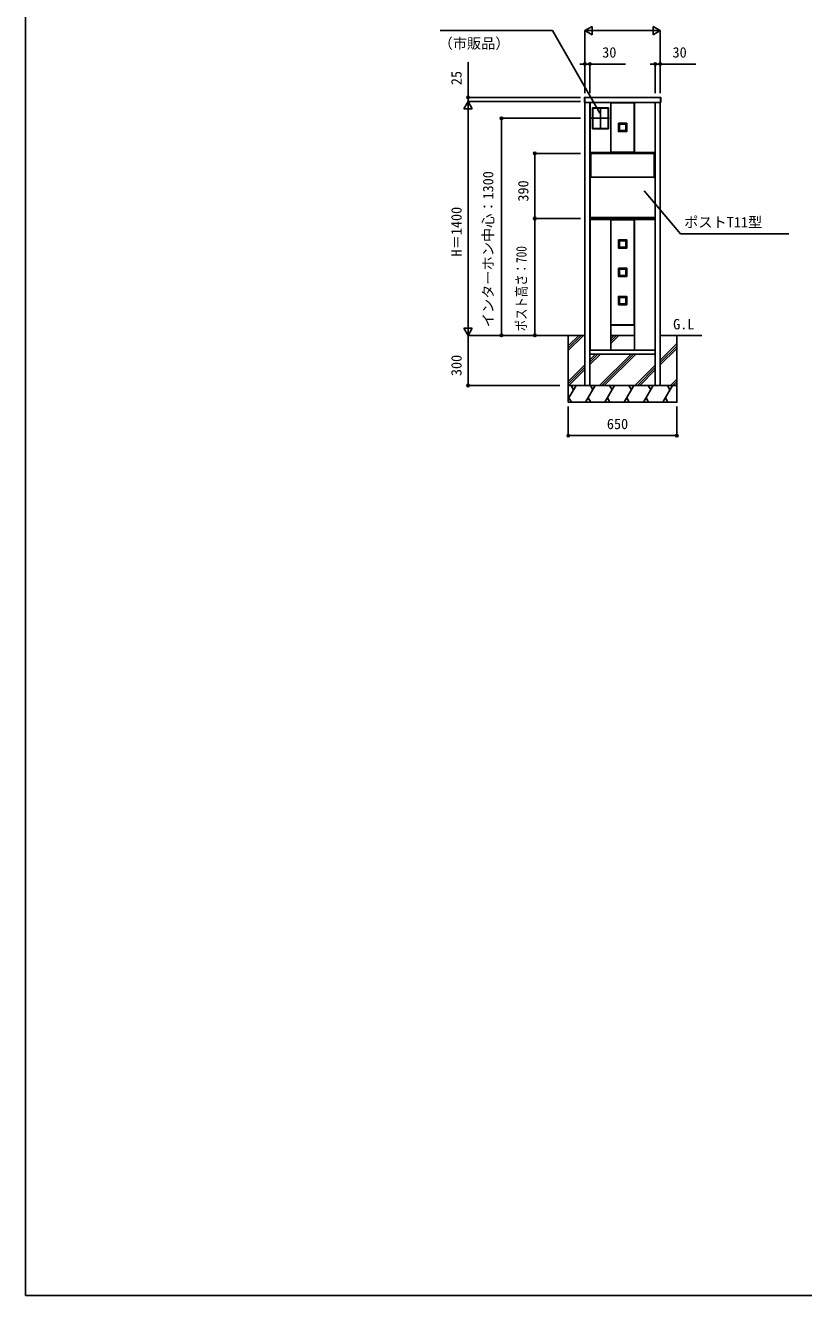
# Model space of a CAD drawing. Units: millimetres, scale not verified. Extents: x -4375 to 4375, y -6498 to 6471.
# Drawn here: x -4375 to 284, y -6498 to 1108 of the extents above; entities that cross this region are included whole.
import ezdxf
from ezdxf.enums import TextEntityAlignment as Align

# ---------------------------------------------------------------- set-up
doc = ezdxf.new("R2010")
doc.units = ezdxf.units.MM
doc.header["$LTSCALE"] = 30
for name, color, linetype in [('0-1_USER1', 3, 'Continuous'), ('0-2_YKK_A1', 4, 'Continuous'), ('0-3_YKK_D', 6, 'Continuous'), ('0-4_YKK_ZWAK', 7, 'Continuous')]:
    doc.layers.add(name, color=color, linetype=linetype)
doc.styles.add('ＭＳ ゴシック', font='')
doc.styles.get('ＭＳ ゴシック').set_extended_font_data('MS Gothic')

msp = doc.modelspace()

# ---------------------------------------------------------------- linework, layer by layer
at = {"layer": '0-2_YKK_A1'}
for p, q in [((-1028.5, 675.09), (-1028.5, 676.04)), ((-1028.5, 674.59), (-1028.5, 675.09)), ((-1028.5, 647.16), (-1028.5, 674.59)), ((-1026.5, 677.1), (-1027.56, 677.04)), ((-1026.5, 646.1), (-1027.56, 646.16)), ((-1026.5, 677.1), (-1026.5, 676.15)), ((-1026.5, 676.15), (-1026.5, 674.66)), ((-1026.5, 674.66), (-1026.5, 646.9)), ((-1026.5, 646.9), (-1026.5, 646.1)), ((-1025.5, 646.6), (-1025.5, -748.4)), ((-995.5, -748.4), (-995.5, 646.6)), ((-994.5, 634.1), (-995.5, 634.1)), ((-995.5, 634.1), (-995.5, 609.1)), ((-995.5, 625.1), (-994.5, 625.1)), ((-995.5, 618.1), (-994.5, 618.1)), ((-995.5, 609.1), (-994.5, 609.1)), ((-994.5, 347.6), (-994.5, 646.6)), ((-994.5, 609.1), (-994.5, 634.1)), ((-885.25, 614.3), (-979.75, 614.3)), ((-979.7, 613.1), (-979.7, 490.1)), ((-932.5, 615.6), (-932.5, 487.6)), ((-885.3, 613.1), (-885.3, 490.1)), ((-870.5, 646.6), (-870.5, 347.6)), ((-729.5, 646.6), (-729.5, 347.6)), ((-605.5, 347.6), (-605.5, 646.6)), ((-604.5, 646.6), (-604.5, -748.4)), ((-574.5, -748.4), (-574.5, 646.6)), ((-573.5, 677.1), (-572.44, 677.04)), ((-573.5, 677.1), (-573.5, 676.15)), ((-573.5, 676.15), (-573.5, 674.66)), ((-573.5, 674.66), (-573.5, 646.9)), ((-573.5, 646.9), (-573.5, 646.1)), ((-573.5, 646.1), (-572.44, 646.16)), ((-571.5, 675.09), (-571.5, 676.04)), ((-571.5, 674.59), (-571.5, 675.09)), ((-571.5, 647.16), (-571.5, 674.59)), ((-987.7, 551.6), (-877.3, 551.6)), ((-885.25, 488.9), (-979.75, 488.9)), ((-825, 522.1), (-819, 516.1)), ((-819, 478.1), (-825, 472.1)), ((-781, 516.1), (-775, 522.1)), ((-781, 478.1), (-775, 472.1)), ((-995.5, 366.1), (-994.5, 366.1)), ((-995.5, 359.1), (-994.5, 359.1)), ((-995, 330.6), (-995, 340.6)), ((-995, 330.6), (-994.2, 330.6)), ((-870.5, 347.6), (-994.5, 347.6)), ((-994.2, 330.6), (-994.2, 341.58)), ((-994.2, -48.4), (-994.2, 332.9)), ((-994.2, 330.6), (-994, 330.6)), ((-994.2, 330.6), (-994, 330.6)), ((-606, 341.6), (-994, 341.6)), ((-994, 340.58), (-994, 198.02)), ((-871.06, 345.6), (-993.94, 345.6)), ((-991, 341.3), (-993.54, 341.08)), ((-991, 341.3), (-990, 340.8)), ((-990, 338.6), (-990, 340.8)), ((-610, 340.1), (-990, 340.1)), ((-990, 197.8), (-990, 338.6)), ((-871, 347.6), (-870, 347.6)), ((-870, 347.6), (-870.06, 346.54)), ((-730, 347.6), (-729.94, 346.54)), ((-729, 347.6), (-730, 347.6)), ((-729.5, 347.6), (-605.5, 347.6)), ((-728.94, 345.6), (-606.06, 345.6)), ((-609, 341.3), (-610, 340.8)), ((-610, 197.8), (-610, 340.8)), ((-609, 341.3), (-606.46, 341.08)), ((-606, 340.58), (-606, 198.02)), ((-605, 330.6), (-606, 330.6)), ((-605.83, 330.6), (-605.8, 330.6)), ((-605.8, 330.6), (-605.8, 341.58)), ((-605.8, 330.6), (-605.8, 332.9)), ((-605.8, -48.4), (-605.8, 330.6)), ((-605, 330.6), (-605, 340.6)), ((-993.54, 197.52), (-991, 197.3)), ((-991, 197.3), (-990, 197.8)), ((-610, 198.6), (-990, 198.6)), ((-995.5, -65.9), (-994.5, -65.9)), ((-995.5, -72.9), (-994.5, -72.9)), ((-994.5, -54.4), (-870.5, -54.4)), ((-605.8, -41.4), (-994.2, -41.4)), ((-994.2, -48.4), (-969, -48.4)), ((-871.06, -52.4), (-993.94, -52.4)), ((-613.73, -47.6), (-986.33, -47.6)), ((-969, -47.6), (-984, -47.6)), ((-984, -47.6), (-969, -47.6)), ((-984, -47.6), (-969.53, -47.6)), ((-969, -48.4), (-969, -47.6)), ((-871, -54.4), (-870, -54.4)), ((-870, -54.4), (-870.06, -53.34)), ((-730, -54.4), (-729.94, -53.34)), ((-729, -54.4), (-730, -54.4)), ((-605.5, -54.4), (-729.5, -54.4)), ((-728.94, -52.4), (-606.06, -52.4)), ((-616, -47.6), (-631, -47.6)), ((-605.8, -48.4), (-631, -48.4)), ((-616, -47.6), (-630.47, -47.6)), ((-825, -175.9), (-819, -181.9)), ((-819, -219.9), (-825, -225.9)), ((-781, -181.9), (-775, -175.9)), ((-781, -219.9), (-775, -225.9)), ((-825, -345.4), (-819, -351.4)), ((-781, -351.4), (-775, -345.4)), ((-819, -389.4), (-825, -395.4)), ((-781, -389.4), (-775, -395.4)), ((-819, -520.9), (-825, -514.9)), ((-781, -520.9), (-775, -514.9)), ((-825, -564.9), (-819, -558.9)), ((-781, -558.9), (-775, -564.9)), ((-1175, -748.4), (-1025.5, -748.4)), ((-1125, -748.4), (-1025.5, -748.4)), ((-1125, -811.42), (-1061.98, -748.4)), ((-1125, -825.56), (-1047.84, -748.4)), ((-1125, -839.7), (-1033.7, -748.4)), ((-995.5, -748.4), (-994.5, -748.4)), ((-995.5, -748.4), (-994.5, -748.4)), ((-870.5, -748.4), (-729.5, -748.4)), ((-870.5, -748.4), (-729.5, -748.4)), ((-870.5, -769.05), (-849.85, -748.4)), ((-870.5, -783.19), (-835.71, -748.4)), ((-870.5, -797.34), (-821.56, -748.4)), ((-605.5, -748.4), (-604.5, -748.4)), ((-605.5, -748.4), (-604.5, -748.4)), ((-574.5, -748.4), (-325, -748.4)), ((-995.5, -818.4), (-994.5, -818.4)), ((-995.5, -825.4), (-994.5, -825.4)), ((-574.5, -897.32), (-475, -797.82)), ((-574.5, -911.46), (-475, -811.96)), ((-574.5, -925.6), (-475, -826.1)), ((-604.5, -836.9), (-995.5, -836.9)), ((-995.5, -836.9), (-995.5, -859.9)), ((-604.5, -859.9), (-995.5, -859.9)), ((-995.5, -894.05), (-961.35, -859.9)), ((-995.5, -908.19), (-947.21, -859.9)), ((-995.5, -922.34), (-933.06, -859.9)), ((-870.5, -836.9), (-994.5, -836.9)), ((-937.72, -1048.4), (-749.22, -859.9)), ((-923.57, -1048.4), (-735.07, -859.9)), ((-909.43, -1048.4), (-720.93, -859.9)), ((-729.5, -836.9), (-605.5, -836.9)), ((-604.5, -836.9), (-604.5, -859.9)), ((-1125, -1023.55), (-1025.5, -924.05)), ((-1125, -1037.69), (-1025.5, -938.19)), ((-1121.56, -1048.4), (-1025.5, -952.34)), ((-725.58, -1048.4), (-604.5, -927.32)), ((-711.44, -1048.4), (-604.5, -941.46)), ((-697.3, -1048.4), (-604.5, -955.6)), ((-1125, -1128.69), (-1078.64, -1048.4)), ((-1108.38, -1048.4), (-1093.51, -1074.15)), ((-1020.91, -1148.4), (-963.17, -1048.4)), ((-992.91, -1048.4), (-978.04, -1074.15)), ((-905.44, -1148.4), (-847.7, -1048.4)), ((-877.44, -1048.4), (-862.57, -1074.15)), ((-789.97, -1148.4), (-732.23, -1048.4)), ((-761.97, -1048.4), (-747.1, -1074.15)), ((-674.5, -1148.4), (-616.76, -1048.4)), ((-646.5, -1048.4), (-631.63, -1074.15)), ((-559.03, -1148.4), (-501.29, -1048.4)), ((-531.03, -1048.4), (-516.16, -1074.15)), ((-513.45, -1048.4), (-475, -1009.95)), ((-499.31, -1048.4), (-475, -1024.09)), ((-485.17, -1048.4), (-475, -1038.23)), ((-1106.24, -1148.17), (-1121.24, -1122.19)), ((-990.77, -1148.17), (-1005.77, -1122.19)), ((-875.3, -1148.17), (-890.3, -1122.19)), ((-759.83, -1148.17), (-774.83, -1122.19)), ((-644.36, -1148.17), (-659.36, -1122.19)), ((-528.89, -1148.17), (-543.89, -1122.19)), ((-1050.77, -1148.17), (-1050.64, -1148.4)), ((-935.3, -1148.17), (-935.17, -1148.4)), ((-819.83, -1148.17), (-819.7, -1148.4)), ((-704.36, -1148.17), (-704.23, -1148.4)), ((-588.89, -1148.17), (-588.76, -1148.4))]:
    msp.add_line(p, q, dxfattribs=at)
for points in [[(-573.5, 646.6), (-573.5, 676.6), (-1026.5, 676.6), (-1026.5, 646.6)], [(-885, 488.6), (-980, 488.6), (-980, 614.6), (-885, 614.6)], [(-729.5, 646.6), (-870.5, 646.6), (-870.5, 644.6), (-729.5, 644.6)], [(-730, 644.6), (-870, 644.6), (-870, 349.6), (-730, 349.6)], [(-825, 522.1), (-775, 522.1), (-775, 472.1), (-825, 472.1)], [(-819, 478.1), (-781, 478.1), (-781, 516.1), (-819, 516.1)], [(-994.5, 350.1), (-994.5, 375.1), (-995.5, 375.1), (-995.5, 350.1)], [(-729.5, 349.6), (-870.5, 349.6), (-870.5, 347.6), (-729.5, 347.6)], [(-994.5, -81.9), (-994.5, -56.9), (-995.5, -56.9), (-995.5, -81.9)], [(-729.5, -54.4), (-870.5, -54.4), (-870.5, -56.4), (-729.5, -56.4)], [(-730, -56.4), (-870, -56.4), (-870, -684.4), (-730, -684.4)], [(-825, -175.9), (-775, -175.9), (-775, -225.9), (-825, -225.9)], [(-819, -219.9), (-781, -219.9), (-781, -181.9), (-819, -181.9)], [(-825, -345.4), (-775, -345.4), (-775, -395.4), (-825, -395.4)], [(-819, -389.4), (-781, -389.4), (-781, -351.4), (-819, -351.4)], [(-825, -564.9), (-775, -564.9), (-775, -514.9), (-825, -514.9)], [(-819, -520.9), (-781, -520.9), (-781, -558.9), (-819, -558.9)], [(-729.5, -684.4), (-870.5, -684.4), (-870.5, -686.4), (-729.5, -686.4)], [(-994.5, -834.4), (-994.5, -809.4), (-995.5, -809.4), (-995.5, -834.4)], [(-1125, -1048.4), (-475, -1048.4), (-475, -1148.4), (-1125, -1148.4)]]:
    msp.add_lwpolyline(points, close=True, dxfattribs=at)
for points in [[(-980, 613.1), (-978.5, 613.1), (-978.5, 490.1), (-980, 490.1)], [(-885.25, 614.6), (-885.25, 613.1), (-979.75, 613.1), (-979.75, 614.6)], [(-885, 613.1), (-886.5, 613.1), (-886.5, 490.1), (-885, 490.1)], [(-885.25, 488.6), (-885.25, 490.1), (-979.75, 490.1), (-979.75, 488.6)], [(-994.94, 346.54), (-995, 347.6), (-994, 347.6), (-871, 347.6)], [(-605.06, 346.54), (-605, 347.6), (-606, 347.6), (-729, 347.6)], [(-606.46, 197.52), (-609, 197.3), (-610, 197.8)], [(-994.94, -53.34), (-995, -54.4), (-994, -54.4), (-871, -54.4)], [(-994.5, -836.9), (-994.5, -748.4), (-994.5, -54.4)], [(-870.5, -54.4), (-870.5, -748.4), (-870.5, -836.9)], [(-729.5, -54.4), (-729.5, -748.4), (-729.5, -836.9)], [(-605.06, -53.34), (-605, -54.4), (-606, -54.4), (-729, -54.4)], [(-631, -48.4), (-631, -47.6), (-616, -47.6)], [(-605.5, -836.9), (-605.5, -748.4), (-605.5, -54.4)], [(-574.5, -748.4), (-475, -748.4), (-475, -1048.4), (-1125, -1048.4), (-1125, -748.4)], [(-1025.5, -748.4), (-1025.5, -1048.4), (-995.5, -1048.4), (-995.5, -748.4)], [(-604.5, -748.4), (-604.5, -1048.4), (-574.5, -1048.4), (-574.5, -748.4)]]:
    msp.add_lwpolyline(points, dxfattribs=at)
for centre, radius, start, end in [((-1027.5, 676.04), 1, 93.5, 180), ((-1027.5, 647.16), 1, 180, 266.5), ((-572.5, 676.04), 1, 0, 86.5), ((-572.5, 647.16), 1, 273.5, 0), ((-994, 340.6), 1, 90, 180), ((-993.94, 346.6), 1, 183.5, 270), ((-993.5, 340.58), 0.5, 95, 180), ((-871.06, 346.6), 1, 270, 356.5), ((-728.94, 346.6), 1, 183.5, 270), ((-606.5, 340.58), 0.5, 0, 85), ((-606.06, 346.6), 1, 270, 356.5), ((-606, 340.6), 1, 0, 90), ((-993.5, 198.02), 0.5, 180, 265), ((-606.5, 198.02), 0.5, 275, 0), ((-993.94, -53.4), 1, 90, 176.5), ((-993.2, -47.4), 1, 180, 270), ((-871.06, -53.4), 1, 3.5, 90), ((-728.94, -53.4), 1, 90, 176.5), ((-606.8, -47.4), 1, 270, 0), ((-606.06, -53.4), 1, 3.5, 90)]:
    msp.add_arc(centre, radius, start, end, dxfattribs=at)
at = {"layer": '0-3_YKK_D'}
for p, q in [((-1025.5, 1076.6), (-982.2, 1101.6)), ((-1025.5, 702.6), (-1025.5, 1077.6)), ((-1025.5, 1076.6), (-982.2, 1051.6)), ((-1025.5, 1076.6), (-938.9, 1076.6)), ((-982.2, 1051.6), (-982.2, 1101.6)), ((-975.5, 1076.6), (-624.5, 1076.6)), ((-574.5, 1076.6), (-661.1, 1076.6)), ((-574.5, 1076.6), (-617.8, 1101.6)), ((-617.8, 1101.6), (-617.8, 1051.6)), ((-574.5, 1076.6), (-617.8, 1051.6)), ((-574.5, 702.6), (-574.5, 1077.6)), ((-1725, 676.6), (-1725, 887.68)), ((-1025.5, 876.6), (-1055.5, 876.6)), ((-1025.5, 702.6), (-1025.5, 877.6)), ((-1025.5, 876.6), (-995.5, 876.6)), ((-995.5, 702.6), (-995.5, 877.6)), ((-995.5, 876.6), (-782.49, 876.6)), ((-604.5, 876.6), (-634.5, 876.6)), ((-604.5, 702.6), (-604.5, 877.6)), ((-604.5, 876.6), (-574.5, 876.6)), ((-574.5, 702.6), (-574.5, 877.6)), ((-574.5, 876.6), (-361.49, 876.6)), ((-1725, 651.6), (-1750, 608.3)), ((-1051.5, 676.6), (-1726, 676.6)), ((-1051.5, 651.6), (-1726, 651.6)), ((-1051.5, 651.6), (-1726, 651.6)), ((-1725, 651.6), (-1725, 676.6)), ((-1725, 651.6), (-1725, 621.6)), ((-1725, 651.6), (-1700, 608.3)), ((-1725, 651.6), (-1725, 565)), ((-1750, 608.3), (-1700, 608.3)), ((-1725, 601.6), (-1725, -698.4)), ((-1051.5, 551.6), (-1526, 551.6)), ((-1525, -748.4), (-1525, 551.6)), ((-1051.5, 341.6), (-1326, 341.6)), ((-1325, -48.4), (-1325, 341.6)), ((-1051.5, -48.4), (-1326, -48.4)), ((-1051.5, -48.4), (-1326, -48.4)), ((-1325, -748.4), (-1325, -48.4)), ((-1725, -748.4), (-1725, -661.8)), ((-1725, -748.4), (-1750, -705.1)), ((-1700, -705.1), (-1750, -705.1)), ((-1176, -748.4), (-1726, -748.4)), ((-1176, -748.4), (-1726, -748.4)), ((-1725, -748.4), (-1700, -705.1)), ((-1725, -748.4), (-1725, -1048.4)), ((-1176, -748.4), (-1526, -748.4)), ((-1176, -748.4), (-1326, -748.4)), ((-1176, -1048.4), (-1726, -1048.4)), ((-1125, -1174.4), (-1125, -1349.4)), ((-475, -1174.4), (-475, -1349.4)), ((-1125, -1348.4), (-475, -1348.4))]:
    msp.add_line(p, q, dxfattribs=at)
for points in [[(-935.12, 583.27), (-1219.94, 1076.6), (-1891.73, 1076.6)], [(-669.92, 118.02), (-452.73, -140.82), (-432.52, -140.82), (196.23, -140.82)]]:
    msp.add_lwpolyline(points, dxfattribs=at)
for centre in [(-1025.5, 876.6), (-995.5, 876.6), (-604.5, 876.6), (-574.5, 876.6), (-1725, 676.6), (-1525, 551.6), (-1325, 341.6), (-1325, -48.4), (-1325, -48.4), (-1525, -748.4), (-1325, -748.4), (-1725, -1048.4), (-1125, -1348.4), (-475, -1348.4)]:
    msp.add_circle(centre, 7.5, dxfattribs=at)
at = {"layer": '0-4_YKK_ZWAK'}
msp.add_line((-4375, 6251.6), (-4375, -6498.4), dxfattribs=at)
msp.add_lwpolyline([(-4375, -6498.4), (4375, -6498.4), (4375, 6251.6)], dxfattribs=at)

# ---------------------------------------------------------------- texts
at = {"layer": '0-1_USER1', "style": 'ＭＳ ゴシック'}
msp.add_text('G.L', height=62.32, dxfattribs=at).set_placement((-497.28, -731.01), align=Align.BOTTOM_LEFT)
at = {"layer": '0-3_YKK_D', "style": 'ＭＳ ゴシック'}
for s, p in [('（市販品）', (-1901.45, 950.42)), ('30', (-921.78, 896.6)), ('30', (-500.78, 896.6)), ('ポストT11型', (-431.35, -120.6)), ('650', (-893.93, -1328.4))]:
    msp.add_text(s, height=62.32, dxfattribs=at).set_placement(p, align=Align.BOTTOM_LEFT)
for s, p in [('25', (-1745, 750.32)), ('インターホン中心：1300', (-1555.14, -699.44)), ('390', (-1345, 52.91)), ('H＝1400', (-1745, -275.63)), ('300', (-1745, -992.09))]:
    msp.add_text(s, height=62.32, rotation=90, dxfattribs=at).set_placement(p, align=Align.BOTTOM_LEFT)
at = {"layer": '0-3_YKK_D', "style": 'ＭＳ ゴシック', "width": 0.8}
msp.add_text('ポスト高さ：700', height=62.32, rotation=90, dxfattribs=at).set_placement((-1356.11, -723.46), align=Align.BOTTOM_LEFT)

doc.saveas('drawing.dxf')
